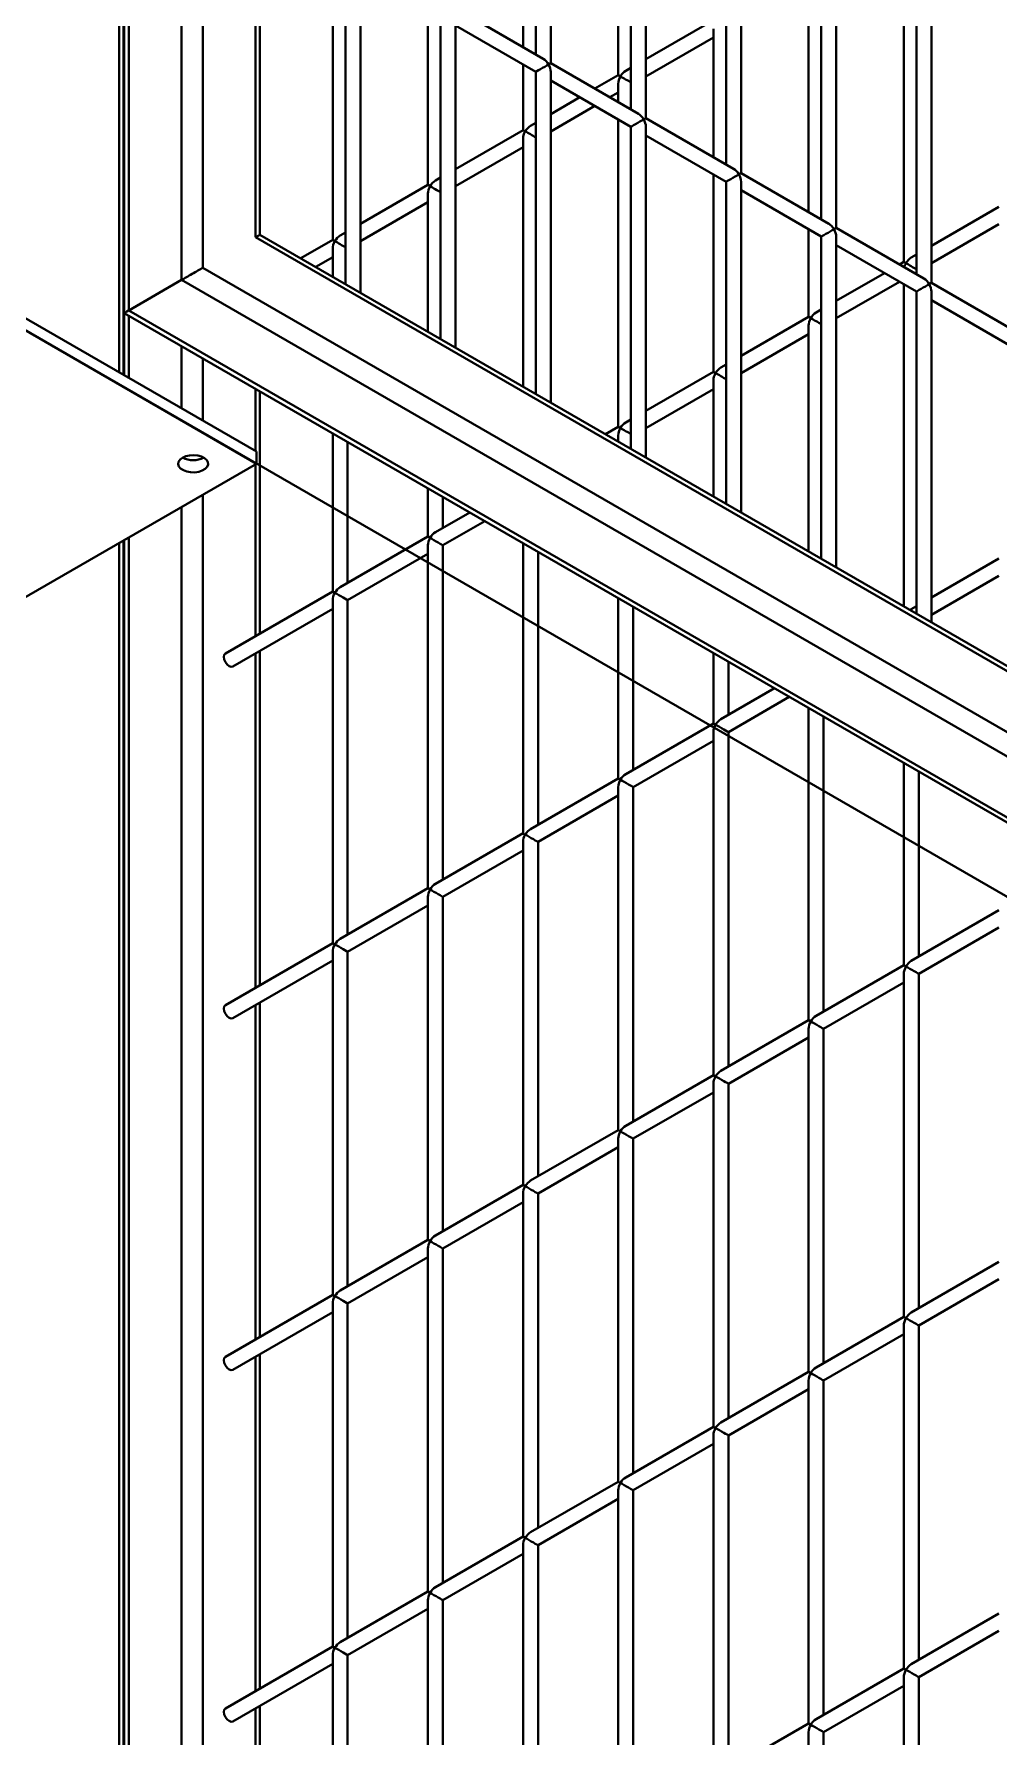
# Model space of a CAD drawing. Header units: millimetres. Extents: x 0 to 297, y 0 to 210.
# Drawn here: x 233.72 to 236.95, y 88.77 to 94.46 of the extents above; entities that cross this region are included whole.
import ezdxf

# ---------------------------------------------------------------- set-up
doc = ezdxf.new("R2010")
doc.units = ezdxf.units.MM
doc.layers.add('轮廓实线层', color=7, linetype='Continuous', lineweight=40)

msp = doc.modelspace()

# ---------------------------------------------------------------- linework, layer by layer
at = {"layer": '轮廓实线层', "color": 8, "linetype": 'Continuous', "lineweight": 40}
for p, q in [((234.0085, 93.3318), (234.0085, 109.4177)), ((234.0403, 94.5852), (234.0403, 93.5381)), ((234.0403, 93.5212), (234.0403, 93.3134)), ((234.2171, 93.2114), (234.2171, 93.4191)), ((234.2878, 93.3783), (234.2878, 93.1706)), ((234.4646, 93.0685), (234.4646, 93.2762)), ((234.2878, 93.0479), (234.2878, 93.0442)), ((234.4646, 92.4495), (234.4646, 93.0236)), ((234.2171, 86.4517), (234.2171, 92.8807)), ((234.2878, 92.9215), (234.2878, 86.5094)), ((234.0085, 87.4744), (234.0085, 92.7603)), ((234.0403, 92.7787), (234.0403, 86.1455)), ((234.4646, 91.2737), (234.4646, 92.3917)), ((234.4646, 90.0978), (234.4646, 91.2159)), ((234.4646, 88.922), (234.4646, 90.0401)), ((234.4646, 87.7462), (234.4646, 88.8643))]:
    msp.add_line(p, q, dxfattribs=at)
at = {"layer": '轮廓实线层', "color": 7, "linetype": 'Continuous', "lineweight": 40}
for p, q in [((234.0231, 93.3233), (234.0231, 109.3973)), ((234.2171, 93.6401), (234.2171, 108.3379)), ((234.2878, 108.297), (234.2878, 93.681)), ((234.4646, 93.783), (234.4646, 107.9908)), ((234.4792, 93.7915), (234.4792, 107.9416)), ((241.5392, 88.9436), (212.5478, 105.68)), ((235.4012, 95.512), (235.4012, 94.3939)), ((235.4512, 94.3651), (235.4512, 95.512)), ((235.677, 95.3528), (235.677, 94.3252)), ((235.7194, 95.3283), (235.7194, 94.2103)), ((235.7694, 94.1814), (235.7694, 95.3283)), ((235.3588, 95.2885), (235.3588, 94.4184)), ((236.0376, 95.1446), (236.0376, 94.0266)), ((236.0876, 93.9977), (236.0876, 95.1446)), ((236.3558, 94.961), (236.3558, 93.8429)), ((236.4058, 93.814), (236.4058, 94.961)), ((236.6316, 94.8018), (236.6316, 93.7005)), ((236.674, 94.7773), (236.674, 93.6592)), ((236.724, 93.6303), (236.724, 94.7773)), ((234.7224, 94.7281), (234.7224, 93.7741)), ((234.7648, 94.7036), (234.7648, 93.6266)), ((234.8148, 93.5977), (234.8148, 94.7036)), ((236.3134, 94.6637), (236.3134, 93.8674)), ((234.0256, 94.5819), (234.0256, 93.5296)), ((235.0406, 94.5444), (235.0406, 93.9578)), ((235.4262, 94.3795), (235.133, 94.5488)), ((235.083, 94.5199), (235.083, 93.4429)), ((235.133, 93.414), (235.133, 94.5199)), ((235.133, 94.491), (235.4012, 94.3362)), ((235.9952, 94.5089), (235.7694, 94.3786)), ((235.9952, 94.48), (235.9952, 94.0511)), ((235.7694, 94.3208), (235.9952, 94.4512)), ((235.3588, 94.3607), (235.3588, 94.1415)), ((235.7444, 94.1958), (235.4512, 94.3651)), ((235.4012, 94.3362), (235.4012, 93.2592)), ((235.4512, 93.2304), (235.4512, 94.3362)), ((235.4512, 94.3073), (235.7194, 94.1525)), ((235.677, 94.3252), (235.5986, 94.28)), ((235.677, 94.2963), (235.677, 94.2347)), ((235.7194, 94.3497), (235.702, 94.3396)), ((235.5486, 94.2511), (235.4512, 94.1949)), ((235.6486, 94.2511), (235.677, 94.2675)), ((235.4512, 94.1371), (235.5986, 94.2222)), ((236.0626, 94.0121), (235.7694, 94.1814)), ((235.3588, 94.1415), (235.133, 94.0112)), ((235.4012, 94.166), (235.3838, 94.156)), ((235.677, 94.177), (235.677, 93.1494)), ((235.7194, 94.1525), (235.7194, 93.0755)), ((235.7694, 93.0467), (235.7694, 94.1525)), ((235.133, 93.9535), (235.3588, 94.0838)), ((235.3588, 94.1127), (235.3588, 93.2837)), ((235.7694, 94.1237), (236.0376, 93.9688)), ((235.0406, 93.9578), (234.8148, 93.8275)), ((235.083, 93.9823), (235.0656, 93.9723)), ((235.9952, 93.9933), (235.9952, 93.3331)), ((236.0376, 93.9688), (236.0376, 92.8918)), ((236.3808, 93.8284), (236.0876, 93.9977)), ((236.0876, 92.863), (236.0876, 93.9688)), ((234.8148, 93.7698), (235.0406, 93.9001)), ((235.0406, 93.929), (235.0406, 93.4674)), ((236.0876, 93.94), (236.3558, 93.7851)), ((236.9498, 93.8842), (236.724, 93.7538)), ((240.0931, 90.5337), (234.4646, 93.783)), ((240.0578, 90.5711), (234.4792, 93.7915)), ((234.7648, 93.7986), (234.7474, 93.7886)), ((236.3134, 93.8096), (236.3134, 93.5168)), ((236.3558, 93.7851), (236.3558, 92.7081)), ((236.699, 93.6447), (236.4058, 93.814)), ((236.4058, 92.6793), (236.4058, 93.7851)), ((236.724, 93.6961), (236.9498, 93.8264)), ((234.7224, 93.7741), (234.6158, 93.7126)), ((234.7224, 93.7453), (234.7224, 93.6511)), ((236.4058, 93.7563), (236.674, 93.6014)), ((234.2878, 93.681), (240.2699, 90.2275)), ((234.6658, 93.6838), (234.7224, 93.7164)), ((236.6316, 93.7005), (236.617, 93.6921)), ((236.674, 93.725), (236.6566, 93.7149)), ((234.0403, 93.5381), (234.2171, 93.6401)), ((240.2699, 90.1459), (234.2171, 93.6401)), ((236.567, 93.6632), (236.4058, 93.5701)), ((236.4058, 93.5124), (236.617, 93.6343)), ((236.6316, 93.6259), (236.6316, 92.5489)), ((237.0172, 93.4611), (236.724, 93.6303)), ((233.6196, 93.5563), (234.4681, 93.0665)), ((236.674, 93.6014), (236.674, 92.5245)), ((236.724, 92.4956), (236.724, 93.6014)), ((236.724, 93.5726), (236.9922, 93.4178)), ((233.6196, 93.5155), (234.4681, 93.0256)), ((234.0256, 93.5296), (234.0256, 93.3219)), ((234.0256, 93.5296), (240.0578, 90.0473)), ((234.0403, 93.5381), (240.0931, 90.0438)), ((236.3134, 93.5168), (236.0876, 93.3864)), ((236.3558, 93.5413), (236.3384, 93.5312)), ((236.0876, 93.3287), (236.3134, 93.459)), ((236.3134, 93.4879), (236.3134, 92.7326)), ((235.9952, 93.3331), (235.7694, 93.2028)), ((236.0376, 93.3576), (236.0202, 93.3475)), ((235.7694, 93.145), (235.9952, 93.2754)), ((235.9952, 93.3042), (235.9952, 92.9163)), ((234.4792, 92.4579), (234.4792, 93.2678)), ((235.7194, 93.1739), (235.702, 93.1638)), ((234.7224, 93.1274), (234.7224, 92.5983)), ((235.677, 93.1494), (235.6342, 93.1247)), ((235.677, 93.1205), (235.677, 93.1)), ((234.4681, 93.0665), (234.4681, 93.0256)), ((234.7724, 92.6272), (234.7724, 93.0985)), ((234.4681, 93.0256), (233.6196, 92.5358)), ((235.0406, 92.9437), (235.0406, 92.782)), ((235.0906, 92.8109), (235.0906, 92.9148)), ((235.1806, 92.8629), (235.0656, 92.7964)), ((235.0906, 92.7531), (235.2306, 92.834)), ((234.0231, 87.4829), (234.0231, 92.7688)), ((234.0256, 92.7702), (234.0256, 86.0962)), ((235.0406, 92.782), (234.7474, 92.6128)), ((235.3588, 92.76), (235.3588, 91.7899)), ((234.7724, 92.5695), (235.0406, 92.7243)), ((235.0406, 92.7531), (235.0406, 91.6062)), ((235.0906, 91.6351), (235.0906, 92.7531)), ((235.4088, 91.8187), (235.4088, 92.7311)), ((236.9498, 92.7083), (236.724, 92.578)), ((236.724, 92.5203), (236.9498, 92.6506)), ((234.7224, 92.5983), (234.3637, 92.3912)), ((234.3887, 92.3479), (234.7224, 92.5406)), ((234.7224, 92.5695), (234.7224, 91.4225)), ((234.7724, 91.4514), (234.7724, 92.5695)), ((235.677, 92.5763), (235.677, 91.9736)), ((235.727, 92.0024), (235.727, 92.5475)), ((236.674, 92.5491), (236.6566, 92.5391)), ((234.4792, 91.2821), (234.4792, 92.4002)), ((235.9952, 92.3926), (235.9952, 92.1573)), ((236.0452, 92.1861), (236.0452, 92.3638)), ((236.199, 92.2749), (236.0202, 92.1717)), ((236.0452, 92.1284), (236.249, 92.2461)), ((236.3134, 92.2089), (236.3134, 91.1651)), ((235.9952, 92.1573), (235.702, 91.988)), ((236.3634, 91.194), (236.3634, 92.1801)), ((235.727, 91.9447), (235.9952, 92.0995)), ((235.9952, 92.1284), (235.9952, 90.9814)), ((236.0452, 91.0103), (236.0452, 92.1284)), ((236.6316, 92.0252), (236.6316, 91.3488)), ((235.677, 91.9736), (235.3838, 91.8043)), ((236.6816, 91.3777), (236.6816, 91.9964)), ((235.4088, 91.761), (235.677, 91.9158)), ((235.677, 91.9447), (235.677, 90.7978)), ((235.727, 90.8266), (235.727, 91.9447)), ((235.3588, 91.7899), (235.0656, 91.6206)), ((235.3588, 91.761), (235.3588, 90.6141)), ((235.4088, 90.6429), (235.4088, 91.761)), ((235.0906, 91.5773), (235.3588, 91.7322)), ((235.0406, 91.6062), (234.7474, 91.4369)), ((235.0406, 91.5773), (235.0406, 90.4304)), ((235.0906, 90.4592), (235.0906, 91.5773)), ((234.7724, 91.3936), (235.0406, 91.5485)), ((236.9498, 91.5325), (236.6566, 91.3633)), ((236.6816, 91.32), (236.9498, 91.4748)), ((234.7224, 91.4225), (234.3637, 91.2154)), ((234.7224, 91.3936), (234.7224, 90.2467)), ((234.7724, 90.2755), (234.7724, 91.3936)), ((234.3887, 91.1721), (234.7224, 91.3648)), ((236.6316, 91.3488), (236.3384, 91.1796)), ((236.3634, 91.1363), (236.6316, 91.2911)), ((236.6316, 91.32), (236.6316, 90.173)), ((236.6816, 90.2019), (236.6816, 91.32)), ((234.4792, 90.1063), (234.4792, 91.2244)), ((236.3134, 91.1651), (236.0202, 90.9959)), ((236.0452, 90.9526), (236.3134, 91.1074)), ((236.3134, 91.1363), (236.3134, 89.9893)), ((236.3634, 90.0182), (236.3634, 91.1363)), ((235.9952, 90.9814), (235.702, 90.8122)), ((235.9952, 90.9526), (235.9952, 89.8056)), ((236.0452, 89.8345), (236.0452, 90.9526)), ((235.727, 90.7689), (235.9952, 90.9237)), ((235.677, 90.7978), (235.3838, 90.6285)), ((235.677, 90.7689), (235.677, 89.6219)), ((235.727, 89.6508), (235.727, 90.7689)), ((235.4088, 90.5852), (235.677, 90.74)), ((235.3588, 90.6141), (235.0656, 90.4448)), ((235.0906, 90.4015), (235.3588, 90.5563)), ((235.3588, 90.5852), (235.3588, 89.4382)), ((235.4088, 89.4671), (235.4088, 90.5852)), ((235.0406, 90.4304), (234.7474, 90.2611)), ((234.7724, 90.2178), (235.0406, 90.3726)), ((235.0406, 90.4015), (235.0406, 89.2546)), ((235.0906, 89.2834), (235.0906, 90.4015)), ((236.9498, 90.3567), (236.6566, 90.1874)), ((236.6816, 90.1441), (236.9498, 90.299)), ((234.7224, 90.2467), (234.3637, 90.0396)), ((234.7224, 90.2178), (234.7224, 89.0709)), ((234.7724, 89.0997), (234.7724, 90.2178)), ((234.3887, 89.9963), (234.7224, 90.1889)), ((236.6316, 90.173), (236.3384, 90.0038)), ((236.6316, 90.1441), (236.6316, 88.9972)), ((236.6816, 89.0261), (236.6816, 90.1441)), ((236.3634, 89.9605), (236.6316, 90.1153)), ((234.4792, 88.9305), (234.4792, 90.0486)), ((236.3134, 89.9893), (236.0202, 89.8201)), ((236.0452, 89.7768), (236.3134, 89.9316)), ((236.3134, 89.9605), (236.3134, 88.8135)), ((236.3634, 88.8424), (236.3634, 89.9605)), ((235.9952, 89.8056), (235.702, 89.6364)), ((235.727, 89.5931), (235.9952, 89.7479)), ((235.9952, 89.7768), (235.9952, 88.6298)), ((236.0452, 88.6587), (236.0452, 89.7768)), ((235.677, 89.6219), (235.3838, 89.4527)), ((235.677, 89.5931), (235.677, 88.4461)), ((235.727, 88.475), (235.727, 89.5931)), ((235.4088, 89.4094), (235.677, 89.5642)), ((235.3588, 89.4382), (235.0656, 89.269)), ((235.3588, 89.4094), (235.3588, 88.2624)), ((235.4088, 88.2913), (235.4088, 89.4094)), ((235.0906, 89.2257), (235.3588, 89.3805)), ((235.0406, 89.2546), (234.7474, 89.0853)), ((234.7724, 89.042), (235.0406, 89.1968)), ((235.0406, 89.2257), (235.0406, 88.0787)), ((235.0906, 88.1076), (235.0906, 89.2257)), ((236.9498, 89.1809), (236.6566, 89.0116)), ((236.6816, 88.9683), (236.9498, 89.1232)), ((234.7224, 89.0709), (234.3637, 88.8638)), ((234.3887, 88.8205), (234.7224, 89.0131)), ((234.7224, 89.042), (234.7224, 87.895)), ((234.7724, 87.9239), (234.7724, 89.042)), ((236.6316, 88.9972), (236.3384, 88.8279)), ((236.6316, 88.9683), (236.6316, 87.8625)), ((236.6816, 87.8913), (236.6816, 88.9683)), ((236.3634, 88.7846), (236.6316, 88.9395)), ((234.4792, 87.7546), (234.4792, 88.8727)), ((236.3134, 88.8135), (236.0202, 88.6442)), ((236.3134, 88.7846), (236.3134, 87.6788)), ((236.3634, 87.7076), (236.3634, 88.7846))]:
    msp.add_line(p, q, dxfattribs=at)
at = {"layer": '轮廓实线层', "color": 7, "linetype": 'Continuous', "lineweight": 40, "flags": 128}
for points in [[(234.2206, 93.046), (234.2315, 93.0508), (234.2441, 93.0537), (234.2577, 93.0545), (234.2711, 93.0531), (234.2834, 93.0498), (234.2936, 93.0446), (234.3011, 93.038), (234.3052, 93.0305), (234.3057, 93.0227), (234.3025, 93.015), (234.2958, 93.0082), (234.2862, 93.0026), (234.2743, 92.9988), (234.2611, 92.9969), (234.2475, 92.9972), (234.2345, 92.9996), (234.2231, 93.0039), (234.2141, 93.0098), (234.2083, 93.0169), (234.206, 93.0247), (234.2074, 93.0325), (234.2124, 93.0398), (234.2206, 93.046)], [(234.3637, 92.3912), (234.3637, 92.3912), (234.3598, 92.3868), (234.3585, 92.3798), (234.3598, 92.3712), (234.3637, 92.3624), (234.3694, 92.3546), (234.3762, 92.3492), (234.3829, 92.3468), (234.3887, 92.3479)], [(234.3637, 91.2154), (234.3637, 91.2154), (234.3598, 91.211), (234.3585, 91.204), (234.3598, 91.1954), (234.3637, 91.1865), (234.3694, 91.1788), (234.3762, 91.1733), (234.3829, 91.171), (234.3887, 91.1721)], [(234.3637, 90.0396), (234.3637, 90.0396), (234.3598, 90.0352), (234.3585, 90.0281), (234.3598, 90.0196), (234.3637, 90.0107), (234.3694, 90.003), (234.3762, 89.9975), (234.3829, 89.9952), (234.3887, 89.9963)], [(234.3637, 88.8638), (234.3637, 88.8638), (234.3598, 88.8594), (234.3585, 88.8523), (234.3598, 88.8437), (234.3637, 88.8349), (234.3694, 88.8272), (234.3762, 88.8217), (234.3829, 88.8194), (234.3887, 88.8205)]]:
    msp.add_lwpolyline(points, dxfattribs=at)
at = {"layer": '轮廓实线层', "color": 7, "linetype": 'Continuous', "lineweight": 40}
msp.add_arc((234.256, 93.1126), 0.0754, 242.0258, 297.9742, dxfattribs=at)
for centre, major_axis, ratio, start_param, end_param in [((235.4262, 94.3506), (0.025, 0.0144), 0.00007, 3.141552, 5.497747), ((235.4262, 94.3506), (-0.0177, 0.0306), 0.577335, 4.712348, 5.497828), ((235.4262, 94.3506), (0.025, 0.0144), 0.00007, 5.497747, 6.283145), ((235.4262, 94.3506), (-0.0177, 0.0306), 0.577335, 3.92695, 4.712348), ((235.702, 94.3108), (0.025, -0.0144), 0.00007, 3.141633, 3.927031), ((235.702, 94.3108), (0.0177, 0.0306), 0.577335, 1.570837, 2.356235), ((235.702, 94.3108), (0.0177, 0.0306), 0.577335, 0.785358, 1.570837), ((235.702, 94.3108), (0.025, -0.0144), 0.00007, 3.927031, 5.483713), ((235.7444, 94.167), (-0.0177, 0.0306), 0.577335, 4.712348, 5.497828), ((235.7444, 94.167), (0.025, 0.0144), 0.00007, 5.497747, 6.283145), ((235.3838, 94.1271), (0.025, -0.0144), 0.00007, 3.141633, 3.927031), ((235.3838, 94.1271), (0.0177, 0.0306), 0.577335, 1.570837, 2.356235), ((235.3838, 94.1271), (0.0177, 0.0306), 0.577335, 0.785358, 1.570837), ((235.3838, 94.1271), (0.025, -0.0144), 0.00007, 3.927031, 5.483713), ((235.7444, 94.167), (0.025, 0.0144), 0.00007, 3.141552, 5.497747), ((235.7444, 94.167), (-0.0177, 0.0306), 0.577335, 3.92695, 4.712348), ((236.0626, 93.9833), (-0.0177, 0.0306), 0.577335, 4.712348, 5.497828), ((235.0656, 93.9434), (0.025, -0.0144), 0.00007, 3.141633, 3.927031), ((235.0656, 93.9434), (0.0177, 0.0306), 0.577335, 1.570837, 2.356235), ((235.0656, 93.9434), (0.0177, 0.0306), 0.577335, 0.785358, 1.570837), ((235.0656, 93.9434), (0.025, -0.0144), 0.00007, 3.927031, 5.483713), ((236.0626, 93.9833), (0.025, 0.0144), 0.00007, 3.141552, 5.497747), ((236.0626, 93.9833), (0.025, 0.0144), 0.00007, 5.497747, 6.283145), ((236.0626, 93.9833), (-0.0177, 0.0306), 0.577335, 3.92695, 4.712348), ((234.4292, 93.7626), (0.05, 0.0289), 0.00007, 5.497747, 6.283226), ((234.7474, 93.7597), (0.0177, 0.0306), 0.577335, 0.785358, 1.570837), ((236.3808, 93.7996), (0.025, 0.0144), 0.00007, 3.141552, 5.497747), ((236.3808, 93.7996), (-0.0177, 0.0306), 0.577335, 4.712348, 5.497828), ((236.3808, 93.7996), (0.025, 0.0144), 0.00007, 5.497747, 6.283145), ((236.3808, 93.7996), (-0.0177, 0.0306), 0.577335, 3.92695, 4.712348), ((234.7474, 93.7597), (0.025, -0.0144), 0.00007, 3.141633, 3.927031), ((234.7474, 93.7597), (0.0177, 0.0306), 0.577335, 1.570837, 2.356235), ((234.7474, 93.7597), (0.025, -0.0144), 0.00007, 3.927031, 5.483713), ((234.2524, 93.6605), (0.05, 0.0289), 0.00007, 3.92695, 5.497747), ((236.6566, 93.686), (0.025, -0.0144), 0.00007, 3.141633, 3.927031), ((236.6566, 93.686), (0.0177, 0.0306), 0.577335, 1.570837, 1.994966), ((236.6566, 93.686), (0.0177, 0.0306), 0.577335, 0.785358, 1.570837), ((236.6566, 93.686), (0.025, -0.0144), 0.00007, 3.927031, 5.483713), ((236.699, 93.6159), (0.025, 0.0144), 0.00007, 3.141552, 5.497747), ((236.699, 93.6159), (-0.0177, 0.0306), 0.577335, 4.712348, 5.497828), ((236.699, 93.6159), (0.025, 0.0144), 0.00007, 5.497747, 6.283145), ((236.699, 93.6159), (-0.0177, 0.0306), 0.577335, 3.92695, 4.712348), ((234.0756, 93.5585), (0.05, 0.0289), 0.00007, 3.141633, 3.92695), ((236.3384, 93.5023), (0.025, -0.0144), 0.00007, 3.141633, 3.927031), ((236.3384, 93.5023), (0.0177, 0.0306), 0.577335, 1.570837, 2.356235), ((236.3384, 93.5023), (0.0177, 0.0306), 0.577335, 0.785358, 1.570837), ((236.3384, 93.5023), (0.025, -0.0144), 0.00007, 3.927031, 5.483713), ((236.0202, 93.3187), (0.025, -0.0144), 0.00007, 3.141633, 3.927031), ((236.0202, 93.3187), (0.0177, 0.0306), 0.577335, 1.570837, 2.356235), ((236.0202, 93.3187), (0.0177, 0.0306), 0.577335, 0.785358, 1.570837), ((236.0202, 93.3187), (0.025, -0.0144), 0.00007, 3.927031, 5.483713), ((235.702, 93.135), (0.0177, 0.0306), 0.577335, 0.785358, 1.570837), ((235.702, 93.135), (0.025, -0.0144), 0.00007, 3.141633, 3.927031), ((235.702, 93.135), (0.0177, 0.0306), 0.577335, 1.570837, 2.356235), ((235.702, 93.135), (0.025, -0.0144), 0.00007, 3.927031, 5.483713), ((235.0656, 92.7676), (0.025, -0.0144), 0.00007, 3.141633, 3.927031), ((235.0656, 92.7676), (0.0177, 0.0306), 0.577335, 1.570837, 2.356235), ((235.0656, 92.7676), (0.0177, 0.0306), 0.577335, 0.785358, 1.570837), ((235.0656, 92.7676), (0.025, -0.0144), 0.00007, 3.927031, 6.283226), ((234.7474, 92.5839), (0.025, -0.0144), 0.00007, 3.141633, 3.927031), ((234.7474, 92.5839), (0.0177, 0.0306), 0.577335, 1.570837, 2.356235), ((234.7474, 92.5839), (0.0177, 0.0306), 0.577335, 0.785358, 1.570837), ((234.7474, 92.5839), (0.025, -0.0144), 0.00007, 3.927031, 6.283226), ((236.6566, 92.5102), (0.0177, 0.0306), 0.577335, 0.785358, 0.933325), ((236.0202, 92.1428), (0.025, -0.0144), 0.00007, 3.141633, 3.927031), ((236.0202, 92.1428), (0.0177, 0.0306), 0.577335, 1.570837, 2.356235), ((236.0202, 92.1428), (0.0177, 0.0306), 0.577335, 0.785358, 1.570837), ((236.0202, 92.1428), (0.025, -0.0144), 0.00007, 3.927031, 6.283226), ((235.702, 91.9591), (0.025, -0.0144), 0.00007, 3.141633, 3.927031), ((235.702, 91.9591), (0.0177, 0.0306), 0.577335, 1.570837, 2.356235), ((235.702, 91.9591), (0.0177, 0.0306), 0.577335, 0.785358, 1.570837), ((235.702, 91.9591), (0.025, -0.0144), 0.00007, 3.927031, 6.283226), ((235.3838, 91.7754), (0.025, -0.0144), 0.00007, 3.141633, 3.927031), ((235.3838, 91.7754), (0.0177, 0.0306), 0.577335, 0.785358, 1.570837), ((235.3838, 91.7754), (0.0177, 0.0306), 0.577335, 1.570837, 2.356235), ((235.3838, 91.7754), (0.025, -0.0144), 0.00007, 3.927031, 6.283226), ((235.0656, 91.5918), (0.0177, 0.0306), 0.577335, 0.785358, 1.570837), ((235.0656, 91.5918), (0.025, -0.0144), 0.00007, 3.141633, 3.927031), ((235.0656, 91.5918), (0.0177, 0.0306), 0.577335, 1.570837, 2.356235), ((235.0656, 91.5918), (0.025, -0.0144), 0.00007, 3.927031, 6.283226), ((234.7474, 91.4081), (0.025, -0.0144), 0.00007, 3.141633, 3.927031), ((234.7474, 91.4081), (0.0177, 0.0306), 0.577335, 1.570837, 2.356235), ((234.7474, 91.4081), (0.0177, 0.0306), 0.577335, 0.785358, 1.570837), ((234.7474, 91.4081), (0.025, -0.0144), 0.00007, 3.927031, 6.283226), ((236.6566, 91.3344), (0.025, -0.0144), 0.00007, 3.141633, 3.927031), ((236.6566, 91.3344), (0.0177, 0.0306), 0.577335, 1.570837, 2.356235), ((236.6566, 91.3344), (0.0177, 0.0306), 0.577335, 0.785358, 1.570837), ((236.6566, 91.3344), (0.025, -0.0144), 0.00007, 3.927031, 6.283226), ((236.3384, 91.1507), (0.025, -0.0144), 0.00007, 3.141633, 3.927031), ((236.3384, 91.1507), (0.0177, 0.0306), 0.577335, 0.785358, 1.570837), ((236.3384, 91.1507), (0.0177, 0.0306), 0.577335, 1.570837, 2.356235), ((236.3384, 91.1507), (0.025, -0.0144), 0.00007, 3.927031, 6.283226), ((236.0202, 90.967), (0.0177, 0.0306), 0.577335, 0.785358, 1.570837), ((236.0202, 90.967), (0.025, -0.0144), 0.00007, 3.141633, 3.927031), ((236.0202, 90.967), (0.0177, 0.0306), 0.577335, 1.570837, 2.356235), ((236.0202, 90.967), (0.025, -0.0144), 0.00007, 3.927031, 6.283226), ((235.702, 90.7833), (0.025, -0.0144), 0.00007, 3.141633, 3.927031), ((235.702, 90.7833), (0.0177, 0.0306), 0.577335, 1.570837, 2.356235), ((235.702, 90.7833), (0.0177, 0.0306), 0.577335, 0.785358, 1.570837), ((235.702, 90.7833), (0.025, -0.0144), 0.00007, 3.927031, 6.283226), ((235.3838, 90.5996), (0.025, -0.0144), 0.00007, 3.141633, 3.927031), ((235.3838, 90.5996), (0.0177, 0.0306), 0.577335, 1.570837, 2.356235), ((235.3838, 90.5996), (0.0177, 0.0306), 0.577335, 0.785358, 1.570837), ((235.3838, 90.5996), (0.025, -0.0144), 0.00007, 3.927031, 6.283226), ((235.0656, 90.4159), (0.025, -0.0144), 0.00007, 3.141633, 3.927031), ((235.0656, 90.4159), (0.0177, 0.0306), 0.577335, 1.570837, 2.356235), ((235.0656, 90.4159), (0.0177, 0.0306), 0.577335, 0.785358, 1.570837), ((235.0656, 90.4159), (0.025, -0.0144), 0.00007, 3.927031, 6.283226), ((234.7474, 90.2322), (0.0177, 0.0306), 0.577335, 0.785358, 1.570837), ((234.7474, 90.2322), (0.025, -0.0144), 0.00007, 3.141633, 3.927031), ((234.7474, 90.2322), (0.0177, 0.0306), 0.577335, 1.570837, 2.356235), ((234.7474, 90.2322), (0.025, -0.0144), 0.00007, 3.927031, 6.283226), ((236.6566, 90.1586), (0.025, -0.0144), 0.00007, 3.141633, 3.927031), ((236.6566, 90.1586), (0.0177, 0.0306), 0.577335, 1.570837, 2.356235), ((236.6566, 90.1586), (0.0177, 0.0306), 0.577335, 0.785358, 1.570837), ((236.6566, 90.1586), (0.025, -0.0144), 0.00007, 3.927031, 6.283226), ((236.3384, 89.9749), (0.025, -0.0144), 0.00007, 3.141633, 3.927031), ((236.3384, 89.9749), (0.0177, 0.0306), 0.577335, 1.570837, 2.356235), ((236.3384, 89.9749), (0.0177, 0.0306), 0.577335, 0.785358, 1.570837), ((236.3384, 89.9749), (0.025, -0.0144), 0.00007, 3.927031, 6.283226), ((236.0202, 89.7912), (0.025, -0.0144), 0.00007, 3.141633, 3.927031), ((236.0202, 89.7912), (0.0177, 0.0306), 0.577335, 1.570837, 2.356235), ((236.0202, 89.7912), (0.0177, 0.0306), 0.577335, 0.785358, 1.570837), ((236.0202, 89.7912), (0.025, -0.0144), 0.00007, 3.927031, 6.283226), ((235.702, 89.6075), (0.0177, 0.0306), 0.577335, 0.785358, 1.570837), ((235.702, 89.6075), (0.025, -0.0144), 0.00007, 3.141633, 3.927031), ((235.702, 89.6075), (0.0177, 0.0306), 0.577335, 1.570837, 2.356235), ((235.702, 89.6075), (0.025, -0.0144), 0.00007, 3.927031, 6.283226), ((235.3838, 89.4238), (0.025, -0.0144), 0.00007, 3.141633, 3.927031), ((235.3838, 89.4238), (0.0177, 0.0306), 0.577335, 1.570837, 2.356235), ((235.3838, 89.4238), (0.0177, 0.0306), 0.577335, 0.785358, 1.570837), ((235.3838, 89.4238), (0.025, -0.0144), 0.00007, 3.927031, 6.283226), ((235.0656, 89.2401), (0.025, -0.0144), 0.00007, 3.141633, 3.927031), ((235.0656, 89.2401), (0.0177, 0.0306), 0.577335, 1.570837, 2.356235), ((235.0656, 89.2401), (0.0177, 0.0306), 0.577335, 0.785358, 1.570837), ((235.0656, 89.2401), (0.025, -0.0144), 0.00007, 3.927031, 6.283226), ((234.7474, 89.0564), (0.025, -0.0144), 0.00007, 3.141633, 3.927031), ((234.7474, 89.0564), (0.0177, 0.0306), 0.577335, 1.570837, 2.356235), ((234.7474, 89.0564), (0.0177, 0.0306), 0.577335, 0.785358, 1.570837), ((234.7474, 89.0564), (0.025, -0.0144), 0.00007, 3.927031, 6.283226), ((236.6566, 88.9828), (0.0177, 0.0306), 0.577335, 0.785358, 1.570837), ((236.6566, 88.9828), (0.025, -0.0144), 0.00007, 3.141633, 3.927031), ((236.6566, 88.9828), (0.0177, 0.0306), 0.577335, 1.570837, 2.356235), ((236.6566, 88.9828), (0.025, -0.0144), 0.00007, 3.927031, 6.283226), ((236.3384, 88.7991), (0.025, -0.0144), 0.00007, 3.141633, 3.927031), ((236.3384, 88.7991), (0.0177, 0.0306), 0.577335, 1.570837, 2.356235), ((236.3384, 88.7991), (0.0177, 0.0306), 0.577335, 0.785358, 1.570837), ((236.3384, 88.7991), (0.025, -0.0144), 0.00007, 3.927031, 6.283226)]:
    msp.add_ellipse(centre, major_axis=major_axis, ratio=ratio, start_param=start_param, end_param=end_param, dxfattribs=at)

doc.saveas('drawing.dxf')
